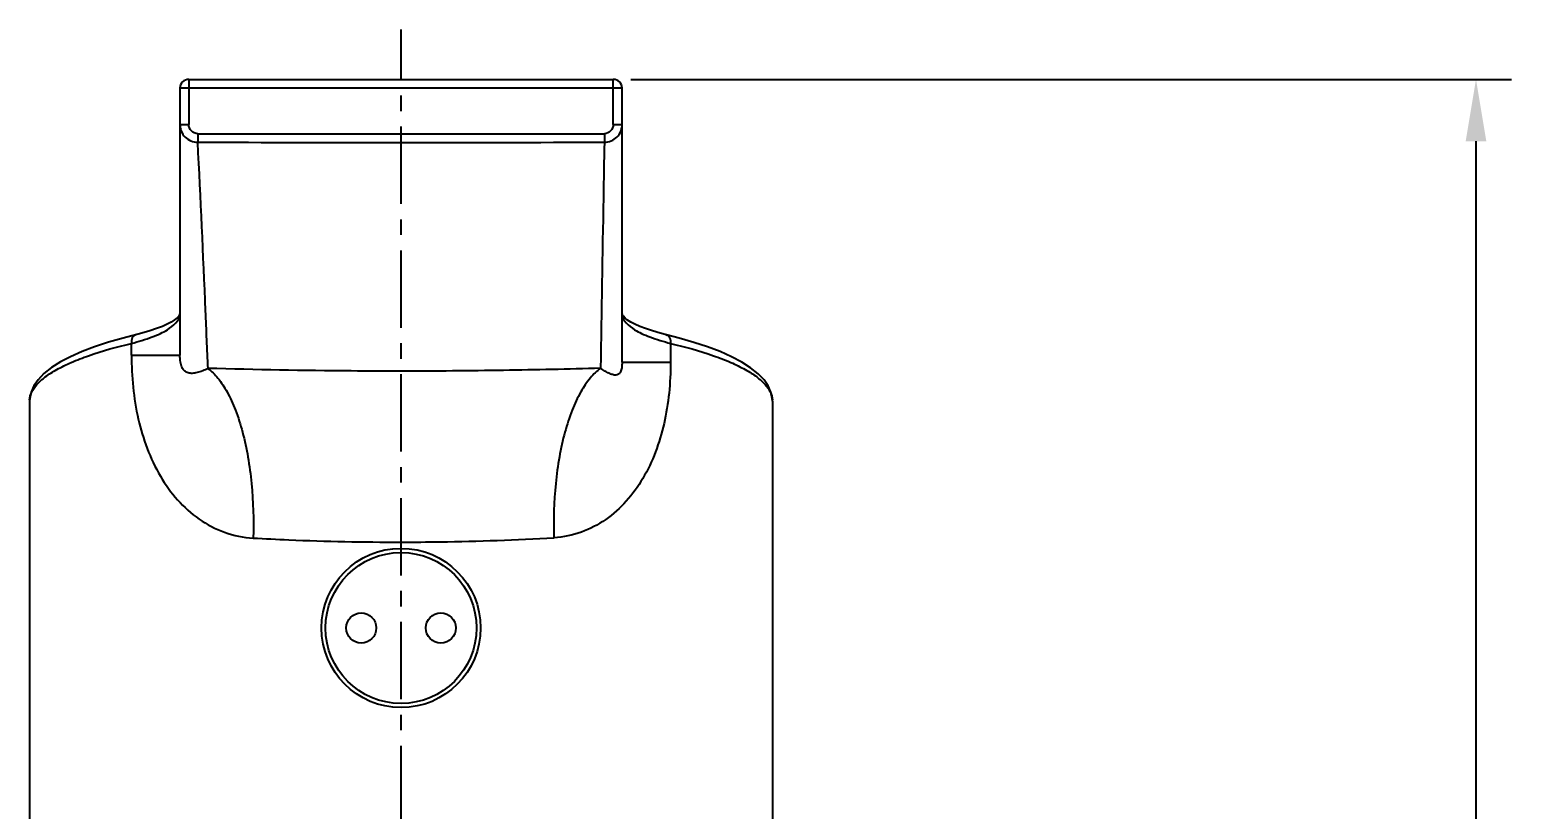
# Model space of a CAD drawing. Extents: x -4603 to -4009, y -5222 to -4802.
# Drawn here: x -4208.6 to -4124.8, y -4930.1 to -4886 of the extents above; entities that cross this region are included whole.
import ezdxf

# ---------------------------------------------------------------- set-up
doc = ezdxf.new("R2010")
doc.units = 0
doc.header["$LTSCALE"] = 7
doc.linetypes.add('CENTER', pattern=[2, 1.25, -0.25, 0.25, -0.25])
doc.layers.get('0').update_dxf_attribs({"color": 2, "linetype": 'CONTINUOUS'})
doc.layers.get('Defpoints').update_dxf_attribs({"linetype": 'CONTINUOUS'})
doc.layers.add('CL', color=1, linetype='CENTER')
doc.layers.add('DWG', color=7, linetype='CONTINUOUS')
doc.styles.add('DD', font='romans', dxfattribs={"bigfont": 'GHS.shx'})
doc.dimstyles.new('DWJ', dxfattribs={"dimscale": 0, "dimtxt": 3.5, "dimasz": 3.5, "dimexe": 2, "dimexo": 1, "dimgap": 1, "dimtad": 1, "dimdec": 4, "dimdsep": 46, "dimtxsty": 'DD', "dimcen": 3, "dimclrd": 2, "dimclre": 2, "dimclrt": 2, "dimadec": 3, "dimazin": 2, "dimtfac": 1, "dimtdec": 4, "dimtmove": 0, "dimatfit": 3, "dimfxl": 1, "dimtvp": 1, "dimtolj": 1, "dimtzin": 0, "dimlwd": -1, "dimlwe": -1, "dimarcsym": 0})

# ---------------------------------------------------------------- blocks, each defined once
blk = doc.blocks.new('*U2')
at = {"layer": 'CL', "color": 0, "ltscale": 0.5, "transparency": 16777216}
blk.add_line((0, -59.55), (0, 97.303), dxfattribs=at)
blk = doc.blocks.new('*D5')
at = {"layer": 'Defpoints', "color": 0, "transparency": 16777216}
for p in [(-4175.599, -4888.796), (-4126.815, -4888.796), (-4163.599, -5030.539)]:
    blk.add_point(p, dxfattribs=at)
at = {"layer": 'DWG', "color": 2, "transparency": 16777216}
for p, q in [((-4174.599, -4888.796), (-4124.815, -4888.796)), ((-4126.815, -5027.039), (-4126.815, -4892.296)), ((-4162.599, -5030.539), (-4124.815, -5030.539))]:
    blk.add_line(p, q, dxfattribs=at)
for points in [[(-4127.399, -4892.296), (-4126.232, -4892.296), (-4126.815, -4888.796)], [(-4127.399, -5027.039), (-4126.232, -5027.039), (-4126.815, -5030.539)]]:
    blk.add_solid(points, dxfattribs=at)
at = {"layer": 'DWG', "color": 2, "transparency": 16777216, "insert": (-4130.482, -4959.668), "char_height": 3.5, "attachment_point": 5, "rotation": 90, "style": 'DD'}
blk.add_mtext('\\A1;(142)', dxfattribs=at)

msp = doc.modelspace()

# ---------------------------------------------------------------- linework, layer by layer
at = {"color": 8, "linetype": 'Continuous', "true_color": 0x787878}
for p, q in [((-4199.59937, -4888.79608), (-4199.59937, -4891.34796)), ((-4175.59937, -4891.35018), (-4175.59937, -4888.79608)), ((-4175.09937, -4889.29608), (-4200.09937, -4889.29608)), ((-4200.09937, -4891.34811), (-4199.59937, -4891.34796)), ((-4199.09377, -4891.86727), (-4199.09449, -4892.35296)), ((-4176.10181, -4891.86725), (-4176.10109, -4892.35296)), ((-4175.59937, -4891.35018), (-4175.09937, -4891.35032)), ((-4202.84131, -4904.37947), (-4202.84131, -4903.71937)), ((-4172.35744, -4903.71937), (-4172.35744, -4904.78515)), ((-4202.84131, -4904.37947), (-4200.09937, -4904.37752)), ((-4175.09937, -4904.7832), (-4172.35744, -4904.78515))]:
    msp.add_line(p, q, dxfattribs=at)
at = {"color": 7, "linetype": 'Continuous'}
for p, q in [((-4199.59937, -4888.79608), (-4175.59937, -4888.79608)), ((-4200.09937, -4889.29608), (-4200.09937, -4904.37939)), ((-4175.09937, -4904.78455), (-4175.09937, -4889.29608)), ((-4208.59937, -4906.9791), (-4208.59937, -4932.81422)), ((-4166.59937, -4906.97914), (-4166.59937, -4932.81422))]:
    msp.add_line(p, q, dxfattribs=at)
for points in [[(-4200.09939, -4902.05465), (-4200.10324, -4902.07549), (-4200.12301, -4902.11863), (-4200.17113, -4902.18658), (-4200.26397, -4902.28209), (-4200.40639, -4902.39479), (-4200.59287, -4902.51391), (-4200.82034, -4902.63509), (-4201.09195, -4902.75822), (-4201.41653, -4902.88474), (-4201.80113, -4903.01417), (-4202.24586, -4903.14354)], [(-4172.93987, -4903.14705), (-4173.38572, -4903.01789), (-4173.77145, -4902.88863), (-4174.09704, -4902.76231), (-4174.36968, -4902.63936), (-4174.59842, -4902.51823), (-4174.78642, -4902.39897), (-4174.93047, -4902.28594), (-4175.025, -4902.18973), (-4175.07451, -4902.12076), (-4175.09515, -4902.07664), (-4175.09935, -4902.05449)], [(-4202.24586, -4903.14354), (-4203.31438, -4903.41797), (-4204.14736, -4903.65839), (-4204.92297, -4903.91421), (-4205.63737, -4904.18559), (-4206.28466, -4904.47193), (-4206.85964, -4904.77273), (-4207.36533, -4905.09288), (-4207.79071, -4905.42988), (-4208.12231, -4905.77348), (-4208.3616, -4906.11873), (-4208.5176, -4906.47069), (-4208.59248, -4906.83094), (-4208.59934, -4906.98742)], [(-4166.59941, -4906.98784), (-4166.60614, -4906.8324), (-4166.68048, -4906.47268), (-4166.83575, -4906.1212), (-4167.07416, -4905.77623), (-4167.40496, -4905.43264), (-4167.82965, -4905.09553), (-4168.33453, -4904.77536), (-4168.90836, -4904.47468), (-4169.55424, -4904.18851), (-4170.26708, -4903.91728), (-4171.04105, -4903.66157), (-4171.87231, -4903.42124), (-4172.93987, -4903.14705)]]:
    msp.add_lwpolyline(points, dxfattribs=at)
for centre, radius in [((-4187.59913, -4919.80818), 4.5), ((-4189.84901, -4919.80783), 0.85), ((-4185.349, -4919.80782), 0.85)]:
    msp.add_circle(centre, radius, dxfattribs=at)
at = {"color": 8, "linetype": 'Continuous', "true_color": 0x787878}
msp.add_circle((-4187.59909, -4919.80806), 4.26667, dxfattribs=at)
at = {"color": 7, "linetype": 'Continuous'}
for centre, start, end in [((-4199.59937, -4889.29608), 90.0000042, 180), ((-4175.59937, -4889.29608), 0, 90)]:
    msp.add_arc(centre, 0.5, start, end, dxfattribs=at)
at = {"color": 8, "linetype": 'Continuous', "true_color": 0x787878}
for centre, radius, start, end in [((-4199.09462, -4891.34824), 1.00475, 179.9136356, 270.0148929), ((-4187.60082, 2837.74625), 7729.62206, 269.914808533, 270.085236396), ((-4176.1019, -4891.35046), 1.00252, 270.0553587, 0.0680851), ((-4187.59947, 6081.33585), 10973.69484, 269.939986136, 270.060035132), ((-4207.52874, -4906.97915), 1.07063, 176.7742222, 179.9994215), ((-4167.67, -4906.97915), 1.07063, 0.0005629, 3.2253962)]:
    msp.add_arc(centre, radius, start, end, dxfattribs=at)
for points, knots in [([(-4199.09377, -4891.86723), (-4199.22392, -4891.86702), (-4199.49513, -4891.75189), (-4199.59933, -4891.4792), (-4199.59934, -4891.34796)], [0, 0, 0, 0, 0.49792443, 1, 1, 1, 1]), ([(-4175.59939, -4891.35018), (-4175.59942, -4891.48095), (-4175.70273, -4891.75237), (-4175.97254, -4891.86703), (-4176.10181, -4891.86724)], [0, 0, 0, 0, 0.50287646, 1, 1, 1, 1]), ([(-4198.51352, -4905.13424), (-4198.55829, -4904.05215), (-4198.73648, -4899.79105), (-4198.92892, -4895.53047), (-4199.09436, -4892.35296)], [0, 0, 0, 0, 0.25394106, 1, 1, 1, 1]), ([(-4176.10093, -4892.35295), (-4176.12013, -4893.40103), (-4176.19548, -4897.65784), (-4176.2632, -4901.91477), (-4176.31436, -4905.12358)], [0, 0, 0, 0, 0.2462168, 1, 1, 1, 1]), ([(-4202.84131, -4903.71937), (-4202.44605, -4903.61815), (-4201.89192, -4903.45403), (-4201.21556, -4903.17101), (-4200.61335, -4902.85892), (-4200.10254, -4902.43501), (-4200.09939, -4902.05467)], [0, 0, 0, 0, 0.36859281, 0.52282066, 0.65639292, 1, 1, 1, 1]), ([(-4175.09935, -4902.05453), (-4175.09629, -4902.43492), (-4174.58539, -4902.85892), (-4173.98314, -4903.17104), (-4173.30679, -4903.45405), (-4172.75267, -4903.61816), (-4172.35744, -4903.71937)], [0, 0, 0, 0, 0.34363886, 0.47721435, 0.63143802, 1, 1, 1, 1]), ([(-4208.59767, -4906.91891), (-4208.58916, -4906.76784), (-4208.49766, -4906.44422), (-4208.17826, -4906.00145), (-4207.68917, -4905.57611), (-4207.03205, -4905.16513), (-4206.20945, -4904.76897), (-4204.81187, -4904.23193), (-4203.65949, -4903.91417), (-4202.84131, -4903.71937)], [0, 0, 0, 0, 0.06602099, 0.14248533, 0.23522642, 0.34722179, 0.47973134, 0.63302544, 1, 1, 1, 1]), ([(-4202.59663, -4903.23361), (-4202.63816, -4903.24368), (-4202.72192, -4903.28962), (-4202.83665, -4903.45348), (-4202.85323, -4903.61596), (-4202.84131, -4903.71937)], [0, 0, 0, 0, 0.21877197, 0.46705287, 1, 1, 1, 1]), ([(-4172.60212, -4903.23361), (-4172.56059, -4903.24367), (-4172.47683, -4903.28961), (-4172.3621, -4903.45347), (-4172.34552, -4903.61596), (-4172.35744, -4903.71937)], [0, 0, 0, 0, 0.21877056, 0.46705073, 1, 1, 1, 1]), ([(-4172.35744, -4903.71937), (-4171.53925, -4903.91417), (-4170.38687, -4904.23193), (-4168.98929, -4904.76897), (-4168.16668, -4905.16514), (-4167.50957, -4905.57612), (-4167.02047, -4906.00146), (-4166.70108, -4906.44423), (-4166.60958, -4906.76784), (-4166.60107, -4906.91891)], [0, 0, 0, 0, 0.36697482, 0.52026897, 0.65277851, 0.76477382, 0.85751476, 0.93397898, 1, 1, 1, 1]), ([(-4202.84131, -4904.37947), (-4202.84129, -4905.59073), (-4202.61553, -4907.96573), (-4201.59921, -4910.75706), (-4200.2814, -4912.59749), (-4199.05778, -4913.70396), (-4197.59649, -4914.47317), (-4196.50923, -4914.69434), (-4195.95924, -4914.72485)], [0, 0, 0, 0, 0.26608867, 0.51987721, 0.6413298, 0.76029748, 0.87899343, 1, 1, 1, 1]), ([(-4198.51351, -4905.13406), (-4198.70997, -4905.23536), (-4199.00073, -4905.35946), (-4199.38829, -4905.42559), (-4199.63616, -4905.40547), (-4199.85311, -4905.29098), (-4200.00535, -4905.06528), (-4200.08575, -4904.75056), (-4200.09928, -4904.51176), (-4200.09937, -4904.37967)], [0, 0, 0, 0, 0.28085014, 0.39646272, 0.49701914, 0.59141847, 0.69733047, 0.83215994, 1, 1, 1, 1]), ([(-4187.59937, -4905.29233), (-4188.53694, -4905.29227), (-4192.17555, -4905.27843), (-4195.81386, -4905.21003), (-4198.51382, -4905.1342)], [0, 0, 0, 0, 0.25767396, 1, 1, 1, 1]), ([(-4198.51377, -4905.1342), (-4198.3075, -4905.29012), (-4197.90123, -4905.70551), (-4197.38205, -4906.50865), (-4196.92008, -4907.54112), (-4196.52999, -4908.77403), (-4196.23389, -4910.1655), (-4195.96905, -4912.16169), (-4195.92656, -4913.69986), (-4195.95905, -4914.72487)], [0, 0, 0, 0, 0.076084, 0.16903992, 0.28020389, 0.40787827, 0.54889833, 0.69824211, 1, 1, 1, 1]), ([(-4176.3144, -4905.12358), (-4178.14476, -4905.17873), (-4180.93468, -4905.24008), (-4184.6966, -4905.28402), (-4186.62763, -4905.29643), (-4187.59937, -4905.29233)], [0, 0, 0, 0, 0.4867354, 0.74170628, 1, 1, 1, 1]), ([(-4176.31457, -4905.12359), (-4176.5275, -4905.28025), (-4176.94723, -4905.69693), (-4177.48494, -4906.50432), (-4177.96249, -4907.54026), (-4178.36498, -4908.77468), (-4178.67004, -4910.16524), (-4178.9423, -4912.15493), (-4178.98637, -4913.68762), (-4178.95333, -4914.70792)], [0, 0, 0, 0, 0.07756108, 0.17159209, 0.28337028, 0.41118289, 0.55186749, 0.70047946, 1, 1, 1, 1]), ([(-4172.35744, -4904.78515), (-4172.35746, -4905.94853), (-4172.57346, -4908.22904), (-4173.54876, -4910.90885), (-4174.814, -4912.6727), (-4175.98647, -4913.73041), (-4177.38356, -4914.46522), (-4178.42194, -4914.67734), (-4178.94705, -4914.70761)], [0, 0, 0, 0, 0.26663808, 0.52081456, 0.64227579, 0.76106883, 0.8794497, 1, 1, 1, 1]), ([(-4175.09937, -4904.78489), (-4175.09943, -4904.89154), (-4175.10917, -4905.07861), (-4175.16631, -4905.31904), (-4175.28732, -4905.47948), (-4175.46186, -4905.52583), (-4175.64832, -4905.49184), (-4175.85399, -4905.40809), (-4176.08068, -4905.28285), (-4176.23454, -4905.18044), (-4176.31435, -4905.12375)], [0, 0, 0, 0, 0.17306787, 0.30298439, 0.39706802, 0.48183855, 0.58042432, 0.70035042, 0.84113343, 1, 1, 1, 1]), ([(-4195.95925, -4914.72521), (-4195.2891, -4914.7624), (-4192.50445, -4914.8971), (-4189.71605, -4914.95404), (-4187.59937, -4914.95404)], [0, 0, 0, 0, 0.24075266, 1, 1, 1, 1]), ([(-4187.59937, -4914.95332), (-4186.85738, -4914.95332), (-4183.97193, -4914.93235), (-4181.087, -4914.83108), (-4178.94703, -4914.70797)], [0, 0, 0, 0, 0.25714454, 1, 1, 1, 1])]:
    msp.add_open_spline(points, degree=3, knots=knots, dxfattribs=at)

# ---------------------------------------------------------------- block references
at = {"layer": 'CL', "ltscale": 0.5}
msp.add_blockref('*U2', (-4187.59937, -4983.28912), dxfattribs=at)

# ---------------------------------------------------------------- dimensions: what is measured, and where the dimension line sits
at = {"layer": 'DWG'}
dim = msp.add_linear_dim(base=(-4126.81527, -4888.79608), p1=(-4163.59937, -5030.53912), p2=(-4175.59937, -4888.79608), angle=90, text='(142)', dimstyle='DWJ', override={"dimscale": 1}, dxfattribs=at)
dim.commit()
dim.dimension.update_dxf_attribs({"geometry": '*D5', "text_midpoint": (-4130.48194, -4959.6676)})

doc.saveas('drawing.dxf')
